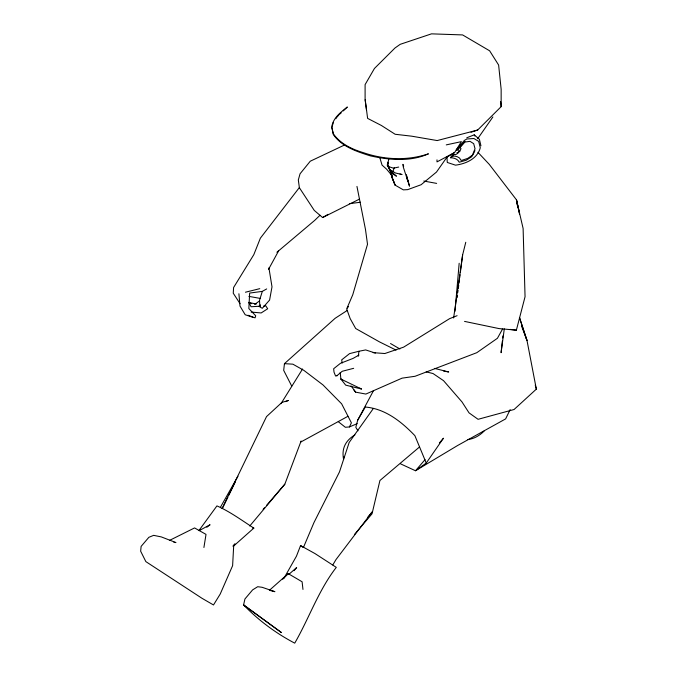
<?xml version="1.0" encoding="UTF-8"?>
<svg xmlns="http://www.w3.org/2000/svg" width="677" height="677" viewBox="0 0 677 677"><rect width="100%" height="100%" fill="white"/><g stroke="black" fill="none" stroke-linecap="round" stroke-linejoin="round"><path stroke-width="1.02" d="M455.012 311.285L459.167 263.268M502.342 341.149L501.082 352.692L504.297 328.861M502.689 338.001L502.918 335.902M347.428 310.328L335.149 318.292L284.45 363.651L283.688 370.361L291.728 386.093M457.11 297.719L457.381 295.637M457.779 292.506L458.05 290.416M458.321 288.326L458.727 285.203M458.989 283.113L459.395 279.982M459.666 277.892L460.072 274.76M460.335 272.679L462.619 254.941L465.768 242.264M358.294 356.229L358.962 351.253L365.665 349.933L375.405 353.072M453.624 317.987L462.619 254.941M203.912 547.498L206.011 534.39L194.578 527.925L169.47 540.424M388.843 158.79L387.591 164.816L388.979 166.72L393.413 168.175L398.702 167.058M464.549 321.397L499 328.582L516.373 330.173L525.056 296.721L523.109 228.454L516.449 199.8L489.276 164.376L477.954 152.325M373.459 390.714L357.693 420.189L355.823 427.331L357.989 430.826M331.925 127.318L333.304 134.511C341.716 146.74 356.711 151.513 370.226 155.828C389.283 160.051 410.11 162.023 428.439 153.823C407.452 160.948 384.147 159.857 363.354 152.672C351.955 149.228 340.252 143.769 333.304 133.733L331.722 127.284C332.813 118.153 340.633 112.289 347.343 107.008L343.256 110.91M394.293 167.566L392.948 171.493L395.419 172.982L402.053 174.539L399.921 173.981M332.212 126.345L333.346 122.452M266.687 288.935L262.312 291.381L259.503 300.419L259.892 306.977L262.295 308.289L269.59 300.08L272.002 286.845L268.921 267.872M266.51 505.44L284.822 484.216L301.121 440.981M302.974 589.447L302.103 581.78L288.207 573.631L269.404 590.31L274.913 591.673L262.143 587.298L257.7 586.714L252.631 589.87L244.939 598.967L243.585 604.908C258.512 620.36 275.742 633.164 294.732 643.15C309.127 618.228 318.452 590.386 336.291 567.368L314.974 553.566L300.563 545.594L296.458 556.172L284.018 578.166M303.44 547.465L313.95 522.619L339.482 471.928L349.171 442.453L373.382 408.451M222.107 508.495L266.526 416.6L281.92 402.409L288.436 400.437L285.643 401.647M474.958 150.607L472.961 154.788L467.807 158.342L462.146 160.246L461.113 160.39L459.463 157.978L457.187 156.683L454.58 156.099L452.93 156.006L450.543 157.758C453.937 157.783 457.686 158.917 459.234 162.226L466.335 160.178L471.81 156.641L475.034 148.762L473.688 143.668L470.016 141.341L464.769 142.085L459.827 147.535M338.288 421.678L345.338 427.272L349.425 426.942L351.397 422.846L341.64 403.822L323.005 384.942L303.804 370.327L292.87 364.175L284.45 363.651M222.335 508.554L227.887 497.172M228.809 495.276L235.283 481.99M510.17 409.577L505.626 418.894L457.593 445.517L415.492 470.743L400.606 463.872M268.541 269.344L278.653 250.795L314.712 220.372L320.009 215.269M502.554 329.03L497.426 338.272L476.794 352.692L415.077 376.277L402.07 378.155L365.876 394.056L355.62 392.144L351.075 385.898M220.431 507.251L237.957 476.227M357.693 420.189L365.309 407.029C385.391 408.781 401.419 421.669 414.883 435.658L426.239 463.068L415.492 470.743L425.046 459.632M452.93 156.006L453.996 154.204M332.805 564.923L335.995 559.574L372.113 511.973L367.433 517.693M280.997 403.653L302.56 368.999M391.213 171.509L392.152 177.552L395.08 185.1L391.924 177.12L390.087 169.529L391.213 171.509L392.152 177.78L395.08 185.1L403.34 189.865L407.706 189.636L421.119 184.728L436.487 172.06L446.964 157.166L454.639 152.477L461.384 141.637L446.27 144.886M450.543 157.758L452.803 154.178L455.638 154.661L457.855 153.256L459.099 150.412L458.431 149.727L456.763 150.142L458.786 148.255L460.368 147.865L460.995 148.559L459.818 151.445L457.728 152.85L456.924 152.689M492.881 116.969L477.683 138.734M426.239 463.068L443.469 438.205L439.373 442.97M198.928 530.556L216.936 505.897C230.045 511.651 241.807 520.351 253.833 528.102L233.531 546.119L233.709 545.315L232.617 565.667L220.211 594.051L213.5 604.967L201.974 598.282L145.851 561.614L140.655 551.205L141.121 546.39L148.855 537.318L153.654 535.346L161.312 536.912L175.952 542.573L173.862 542.269M347.284 308.128L348.494 306.495M299.285 187.664L260.357 238.186L253.816 254.654L233.59 287.522L233.252 293.217L240.056 303.677M335.767 118.737L337.002 117.172M337.62 116.393L338.932 114.743M464.997 141.603L460.233 146.909M232.896 546.144L234.919 543.733M249.745 526.012L284.822 484.216M293.987 570.703L296.644 567.58L288.732 574.485M354.384 534.576L372.037 513.801L379.924 480.509L419.19 447.235M456.298 149.795L464.414 140.384L466.842 138.997L473.908 138.514L478.656 141.366L480.281 147.814C477.378 158.824 465.903 163.792 455.528 165.163L447.269 162.455L446.964 157.166M263.116 509.366L264.479 507.792M282.69 579.258L288.207 573.631M477.674 130.026L501.149 106.653L501.149 89.313L498.627 65.043L489.64 50.809L462.603 34.925L431.503 33.85L400.2 44.327L394.979 48.008L374.449 68.462L365.098 84.617L365.098 98.935L367.611 118.373L381.379 125.473L395.148 134.266L411.692 136.179L437.19 140.562L477.674 130.026L470.997 132.26M277.155 252.276L278.653 250.795L277.071 252.149M484.08 431.114C479.671 435.582 473.866 438.967 467.553 439.585M519.538 317.606L527.019 340.582L536.345 389.123L514.08 409.5L478.072 419.308L469.051 412.877L461.993 401.926L443.545 380.669L433.043 373.543L426.197 371.859M259.071 306.241L260.543 304.921M358.996 355.036L353.047 358.421L340.421 363.337L333.659 368.737L334.015 372.113L335.564 375.997L336.909 375.735L342.223 371.284L353.665 368.313M339.693 114.117L341.216 112.864M206.832 527.256L210.056 524.734L199.148 530.65M354.9 434.905C345.752 440.414 341.428 448.208 343.569 459.294A17.771 9.673 2.7 0 1 344.001 456.89M254.696 304.464L259.291 301.062M466.758 137.786L474.23 134.841L479.409 139.301L480.941 145.834M344.618 144.963L310.269 161.211L300.055 173.794L298.32 179.964L299.386 187.724L314.255 210.395L322.624 217.554L328.066 214.338M300.715 442.073L347.91 416.313M454.639 152.477L436.995 161.896L436.995 159.857M322.624 217.554L359.487 199.097M349.425 426.942L357.177 423.658M457.102 315.694L449.57 318.672L403.602 347.157L384.849 353.529L373.112 352.649M336.909 375.735L337.51 375.515M358.962 351.253L349.552 353.631L341.665 359.893L342.232 362.982M245.455 292.219L259.773 288.664M262.312 291.381L249.652 293.065L248.848 308.577L255.728 315.795L255.06 317.851L248.01 315.254M349.357 203.65L360.528 202.254M252.775 528.195L253.833 528.102M260.527 306.182L251.057 306.749L248.891 302.34M263.683 305.996L265.79 305.869L267.677 308.763L261.161 312.952L251.159 312.055M510.094 329.403L516.373 330.173M248.891 296.374L260.103 298.388M423.794 181.047L436.64 183.391M443.596 371.013L448.69 371.986L434.575 368.398M248.704 302.433L256.312 304.032M342.587 379.915L340.878 379.052L361.459 389.021L345.685 385.137L340.878 379.052L340.218 372.452M248.738 302.754L251.624 303.668M252.8 317.276L245.192 314.746L239.996 306.089L238.905 293.759M359.605 388.149L361.459 389.021M396.053 350.085L379.484 341.885L355.704 328.531L350.144 318.528L346.683 308.94L352.768 294.732L367.509 244.279L365.478 229.452L356.957 186.412M392.829 171.425L390.24 169.995L387.269 165.459L387.735 162.209L388.395 164.113M390.527 343.535L399.879 348.977M300.563 545.594L303.017 547.338M390.722 170.976L389.131 168.988L387.828 165.687M391.484 175.013L386.584 169.165L382.056 165.112L379.865 157.843M353.699 389.647L355.62 392.144M474.23 134.841L474.797 135.975M403.678 166.237L402.933 164.35L403.297 167.092L409.5 186.167L407.766 179.473M521.485 325.899L527.019 340.582L519.437 317.538M388.767 166.686L392 177.078L390.087 169.529M535.245 385.111L536.345 389.123M517.177 205.021L516.449 199.8L519.581 213.365M516.449 199.8L519.504 214.025M406.428 174.7L407.808 181.411L406.86 176.663M365.098 99.731L366.511 110.114M500.625 101.592L501.149 106.653M396.29 176.088L392.677 173.684L389.74 169.919L396.29 176.088M281.437 632.58L243.585 604.908L281.437 632.58"/></g></svg>
